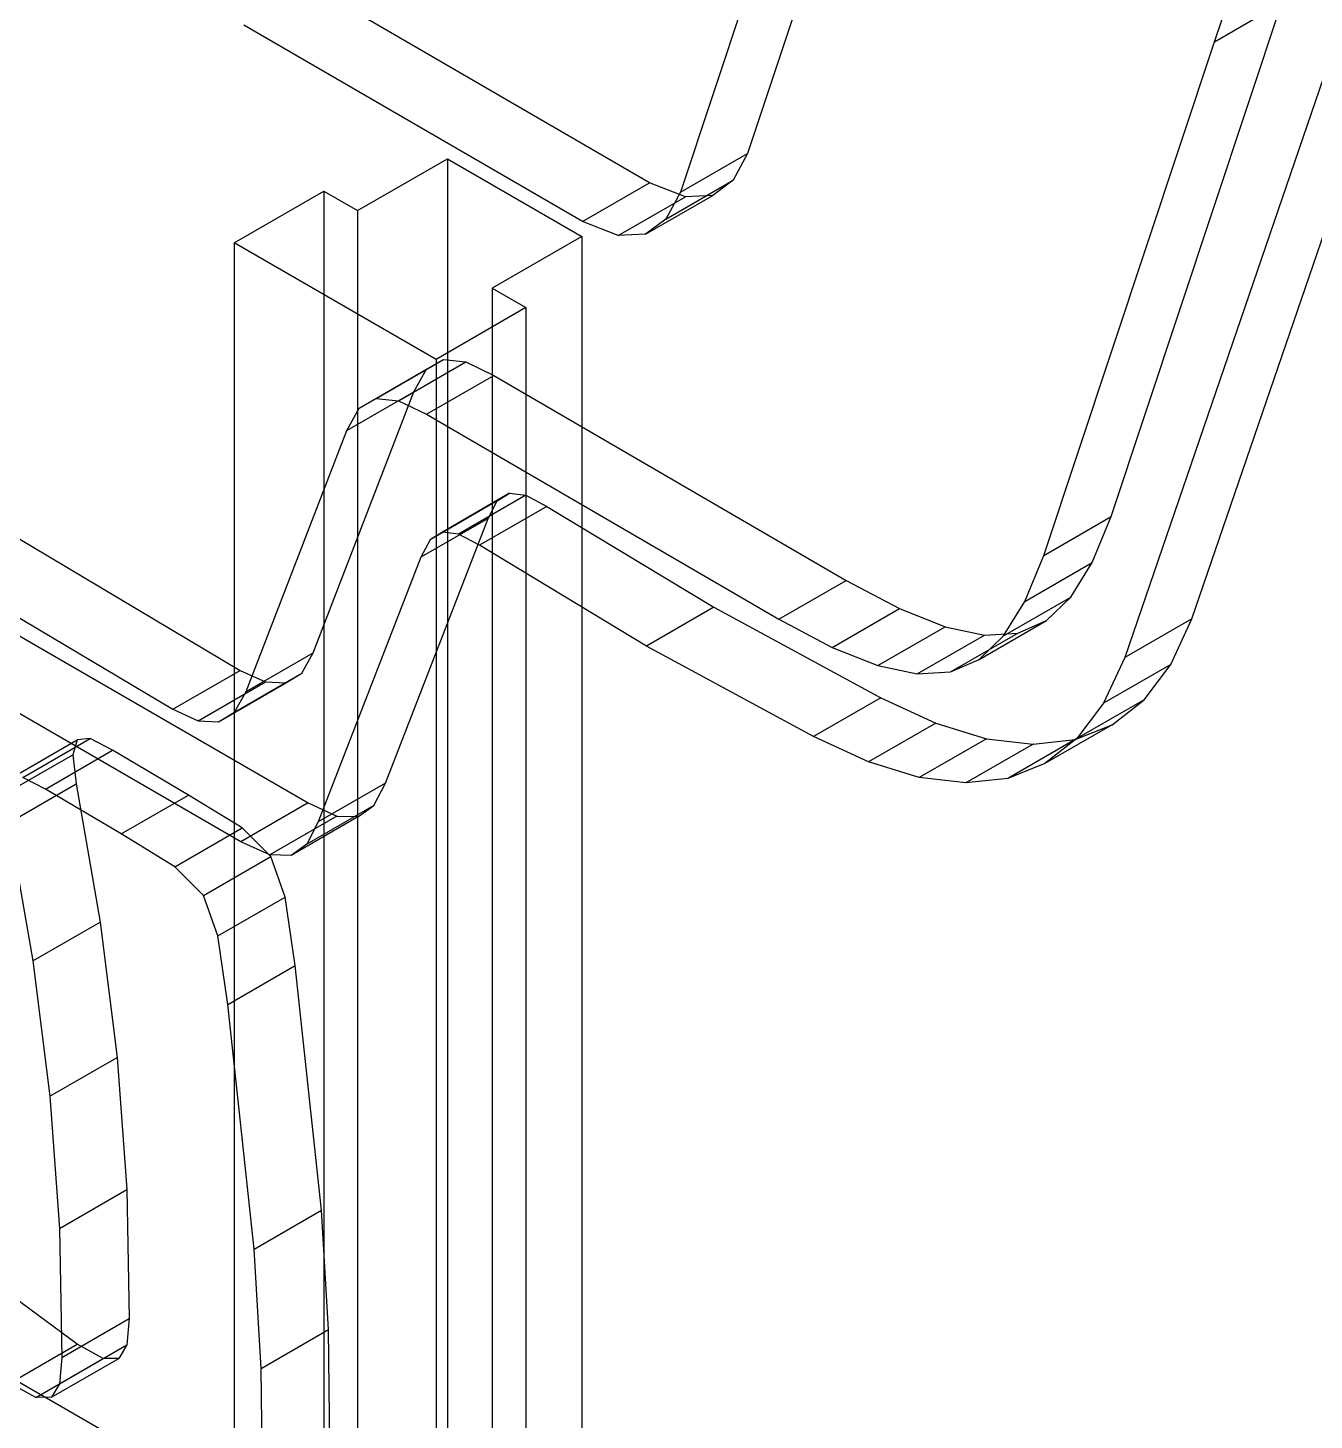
# Paper-space layout 'Sheet2' of a CAD drawing. Header units: inches. Extents: x 0 to 16.3, y 0 to 11.5.
# Drawn here: x 13.708 to 14.384, y 8.378 to 9.11 of the extents above; entities that cross this region are included whole.
import ezdxf

# ---------------------------------------------------------------- set-up
doc = ezdxf.new("R2010")
doc.units = ezdxf.units.IN
doc.header["$MEASUREMENT"] = 0

psp = doc.layouts.new('Sheet2')

# ---------------------------------------------------------------- linework, layer by layer
at = {"color": 7, "linetype": 'Continuous', "lineweight": 25}
for p, q in [((14.122053, 9.152581), (14.085848, 9.043571)), ((14.331164, 9.102206), (14.347054, 9.149662)), ((14.086698, 9.132171), (14.050492, 9.023161)), ((14.319342, 8.799009), (14.434621, 9.135656)), ((14.034343, 9.02812), (13.856511, 9.131386)), ((14.276828, 8.852713), (14.36652, 9.122616)), ((14.331164, 9.102206), (14.36652, 9.122616)), ((13.998988, 9.00771), (13.821156, 9.110976)), ((14.399266, 9.115245), (14.283986, 8.778599)), ((14.241473, 8.832302), (14.331164, 9.102206)), ((13.880901, 9.013542), (13.928041, 9.040755)), ((13.928041, 9.040755), (13.998752, 8.999935)), ((13.928041, 9.040755), (13.928041, 8.267973)), ((14.050492, 9.023161), (14.085848, 9.043571)), ((14.085848, 9.043571), (14.078241, 9.029422)), ((13.816083, 8.996533), (13.863223, 9.023747)), ((13.863223, 9.023747), (13.863223, 8.236378)), ((13.863223, 9.023747), (13.880901, 9.013542)), ((13.998988, 9.00771), (14.034343, 9.02812)), ((14.053166, 9.020789), (14.034343, 9.02812)), ((14.042885, 9.009012), (14.078241, 9.029422)), ((14.050492, 9.023161), (14.042885, 9.009012)), ((14.078241, 9.029422), (14.067573, 9.021525)), ((14.017811, 9.000379), (14.053166, 9.020789)), ((14.032217, 9.001115), (14.067573, 9.021525)), ((14.067573, 9.021525), (14.053166, 9.020789)), ((13.880901, 9.013542), (13.880901, 8.226173)), ((14.017811, 9.000379), (13.998988, 9.00771)), ((14.042885, 9.009012), (14.032217, 9.001115)), ((14.032217, 9.001115), (14.017811, 9.000379)), ((13.922149, 8.935302), (13.816083, 8.996533)), ((13.816083, 8.996533), (13.816083, 8.194578)), ((13.998752, 8.999935), (13.951612, 8.972721)), ((13.998752, 8.999935), (13.998752, 8.227152)), ((13.951612, 8.972721), (13.969289, 8.962516)), ((13.951612, 8.972721), (13.951612, 8.185352)), ((13.969289, 8.962516), (13.922149, 8.935302)), ((13.969289, 8.962516), (13.969289, 8.175147)), ((13.890665, 8.914773), (13.92602, 8.935183)), ((13.917072, 8.930139), (13.92602, 8.935183)), ((13.922149, 8.935302), (13.922149, 8.133348)), ((13.92602, 8.935183), (13.937693, 8.93394)), ((13.881717, 8.909729), (13.917072, 8.930139)), ((13.902338, 8.91353), (13.937693, 8.93394)), ((13.910498, 8.918334), (13.917072, 8.930139)), ((13.937693, 8.93394), (13.952439, 8.926886)), ((13.917084, 8.906476), (13.952439, 8.926886)), ((13.952439, 8.926886), (14.137566, 8.819127)), ((13.857625, 8.781171), (13.910498, 8.918334)), ((13.875142, 8.897923), (13.910498, 8.918334)), ((13.881717, 8.909729), (13.890665, 8.914773)), ((13.890665, 8.914773), (13.902338, 8.91353)), ((13.902338, 8.91353), (13.917084, 8.906476)), ((13.875142, 8.897923), (13.881717, 8.909729)), ((13.917084, 8.906476), (14.102211, 8.798717)), ((13.82227, 8.760761), (13.875142, 8.897923)), ((13.641168, 8.877762), (13.819178, 8.771862)), ((13.576042, 8.863507), (13.854913, 8.70218)), ((13.960781, 8.864924), (13.925425, 8.844514)), ((13.96929, 8.863898), (13.933935, 8.843488)), ((13.954311, 8.860943), (13.960781, 8.864924)), ((13.960781, 8.864924), (13.96929, 8.863898)), ((13.96929, 8.863898), (13.980297, 8.85805)), ((13.605812, 8.857352), (13.783823, 8.751451)), ((13.954311, 8.860943), (13.918956, 8.840533)), ((13.980297, 8.85805), (13.944942, 8.83764)), ((13.949423, 8.851773), (13.954311, 8.860943)), ((13.980297, 8.85805), (14.068068, 8.805006)), ((13.895604, 8.712643), (13.949423, 8.851773)), ((13.949423, 8.851773), (13.914068, 8.831363)), ((14.241473, 8.832302), (14.276828, 8.852713)), ((14.26688, 8.828542), (14.276828, 8.852713)), ((13.819558, 8.68177), (13.540686, 8.843097)), ((13.918956, 8.840533), (13.914068, 8.831363)), ((13.925425, 8.844514), (13.918956, 8.840533)), ((13.933935, 8.843488), (13.925425, 8.844514)), ((13.944942, 8.83764), (13.933935, 8.843488)), ((14.032712, 8.784596), (13.944942, 8.83764)), ((14.231525, 8.808132), (14.241473, 8.832302)), ((13.914068, 8.831363), (13.860248, 8.692233)), ((14.231525, 8.808132), (14.26688, 8.828542)), ((14.255701, 8.810372), (14.26688, 8.828542)), ((14.102211, 8.798717), (14.137566, 8.819127)), ((14.137566, 8.819127), (14.165585, 8.804382)), ((14.220345, 8.789962), (14.255701, 8.810372)), ((14.242841, 8.798055), (14.255701, 8.810372)), ((14.068068, 8.805006), (14.032712, 8.784596)), ((14.068068, 8.805006), (14.155839, 8.757501)), ((14.13023, 8.783972), (14.165585, 8.804382)), ((14.165585, 8.804382), (14.189672, 8.794756)), ((14.220345, 8.789962), (14.231525, 8.808132)), ((14.102211, 8.798717), (14.13023, 8.783972)), ((14.207485, 8.777645), (14.242841, 8.798055)), ((14.227849, 8.791445), (14.242841, 8.798055)), ((14.319342, 8.799009), (14.283986, 8.778599)), ((14.308241, 8.774978), (14.319342, 8.799009)), ((14.154316, 8.774346), (14.189672, 8.794756)), ((14.174921, 8.769984), (14.210276, 8.790394)), ((14.189672, 8.794756), (14.210276, 8.790394)), ((14.192494, 8.771035), (14.227849, 8.791445)), ((14.207485, 8.777645), (14.220345, 8.789962)), ((14.210276, 8.790394), (14.227849, 8.791445)), ((13.82227, 8.760761), (13.857625, 8.781171)), ((13.851533, 8.770364), (13.857625, 8.781171)), ((14.120484, 8.737091), (14.032712, 8.784596)), ((14.13023, 8.783972), (14.154316, 8.774346)), ((14.154316, 8.774346), (14.174921, 8.769984)), ((14.192494, 8.771035), (14.207485, 8.777645)), ((14.283986, 8.778599), (14.272886, 8.754568)), ((14.308241, 8.774978), (14.272886, 8.754568)), ((14.29421, 8.756411), (14.308241, 8.774978)), ((13.783823, 8.751451), (13.819178, 8.771862)), ((13.816178, 8.749953), (13.851533, 8.770364)), ((13.819178, 8.771862), (13.832495, 8.765823)), ((13.843219, 8.765286), (13.851533, 8.770364)), ((14.174921, 8.769984), (14.192494, 8.771035)), ((13.79714, 8.745413), (13.832495, 8.765823)), ((13.807863, 8.744876), (13.843219, 8.765286)), ((13.816178, 8.749953), (13.82227, 8.760761)), ((13.832495, 8.765823), (13.843219, 8.765286)), ((13.783823, 8.751451), (13.79714, 8.745413)), ((14.155839, 8.757501), (14.120484, 8.737091)), ((14.155839, 8.757501), (14.184697, 8.744127)), ((14.29421, 8.756411), (14.258855, 8.736001)), ((14.272886, 8.754568), (14.258855, 8.736001)), ((14.277381, 8.743267), (14.29421, 8.756411)), ((13.79714, 8.745413), (13.807863, 8.744876)), ((13.807863, 8.744876), (13.816178, 8.749953)), ((14.184697, 8.744127), (14.149342, 8.723717)), ((14.184697, 8.744127), (14.211411, 8.735977)), ((14.149342, 8.723717), (14.120484, 8.737091)), ((14.277381, 8.743267), (14.242026, 8.722857)), ((14.257884, 8.735507), (14.277381, 8.743267)), ((13.698113, 8.714909), (13.733468, 8.735319)), ((13.704939, 8.715597), (13.740294, 8.736007)), ((13.716807, 8.709444), (13.752162, 8.729854)), ((13.733468, 8.735319), (13.731208, 8.727487)), ((13.740294, 8.736007), (13.733468, 8.735319)), ((13.752162, 8.729854), (13.740294, 8.736007)), ((13.791995, 8.706295), (13.752162, 8.729854)), ((14.211411, 8.735977), (14.176056, 8.715567)), ((14.23585, 8.73309), (14.200495, 8.71268)), ((14.211411, 8.735977), (14.23585, 8.73309)), ((14.257884, 8.735507), (14.222529, 8.715097)), ((14.23585, 8.73309), (14.257884, 8.735507)), ((14.258855, 8.736001), (14.242026, 8.722857)), ((13.695853, 8.707076), (13.731208, 8.727487)), ((13.731208, 8.727487), (13.733036, 8.712205)), ((14.176056, 8.715567), (14.149342, 8.723717)), ((14.242026, 8.722857), (14.222529, 8.715097)), ((13.716807, 8.709444), (13.704939, 8.715597)), ((14.200495, 8.71268), (14.176056, 8.715567)), ((14.222529, 8.715097), (14.200495, 8.71268)), ((13.697681, 8.691794), (13.733036, 8.712205)), ((13.75664, 8.685885), (13.716807, 8.709444)), ((13.733036, 8.712205), (13.745555, 8.639582)), ((13.895604, 8.712643), (13.860248, 8.692233)), ((13.8895, 8.70091), (13.895604, 8.712643)), ((13.75664, 8.685885), (13.791995, 8.706295)), ((13.820197, 8.689048), (13.791995, 8.706295)), ((13.854913, 8.70218), (13.819558, 8.68177)), ((13.8895, 8.70091), (13.854145, 8.6805)), ((13.854913, 8.70218), (13.870044, 8.695307)), ((13.881277, 8.695008), (13.8895, 8.70091)), ((13.870044, 8.695307), (13.834689, 8.674897)), ((13.881277, 8.695008), (13.845922, 8.674598)), ((13.870044, 8.695307), (13.881277, 8.695008)), ((13.697681, 8.691794), (13.7102, 8.619172)), ((13.784841, 8.668638), (13.75664, 8.685885)), ((13.784841, 8.668638), (13.820197, 8.689048)), ((13.835284, 8.674036), (13.820197, 8.689048)), ((13.860248, 8.692233), (13.854145, 8.6805)), ((13.834689, 8.674897), (13.819558, 8.68177)), ((13.854145, 8.6805), (13.845922, 8.674598)), ((13.799928, 8.653626), (13.835284, 8.674036)), ((13.845922, 8.674598), (13.834689, 8.674897)), ((13.84275, 8.652763), (13.835284, 8.674036)), ((13.799928, 8.653626), (13.784841, 8.668638)), ((13.807394, 8.632353), (13.799928, 8.653626)), ((13.807394, 8.632353), (13.84275, 8.652763)), ((13.848088, 8.616736), (13.84275, 8.652763)), ((13.7102, 8.619172), (13.745555, 8.639582)), ((13.745555, 8.639582), (13.754484, 8.56848)), ((13.812733, 8.596326), (13.807394, 8.632353)), ((13.7102, 8.619172), (13.719129, 8.54807)), ((13.812733, 8.596326), (13.848088, 8.616736)), ((13.86197, 8.488129), (13.848088, 8.616736)), ((13.826615, 8.467719), (13.812733, 8.596326)), ((13.719129, 8.54807), (13.754484, 8.56848)), ((13.754484, 8.56848), (13.759639, 8.498992)), ((13.719129, 8.54807), (13.724284, 8.478581)), ((13.724284, 8.478581), (13.759639, 8.498992)), ((13.759639, 8.498992), (13.760838, 8.431209)), ((13.535689, 8.494473), (13.928041, 8.267973)), ((13.826615, 8.467719), (13.86197, 8.488129)), ((13.865599, 8.425437), (13.86197, 8.488129)), ((13.733559, 8.417704), (13.652196, 8.477523)), ((13.724284, 8.478581), (13.725483, 8.410799)), ((13.830244, 8.405027), (13.826615, 8.467719)), ((13.725483, 8.410799), (13.760838, 8.431209)), ((13.760838, 8.431209), (13.759578, 8.417395)), ((13.830244, 8.405027), (13.865599, 8.425437)), ((13.866287, 8.364163), (13.865599, 8.425437)), ((13.698203, 8.397294), (13.733559, 8.417704)), ((13.724222, 8.396985), (13.759578, 8.417395)), ((13.747148, 8.410185), (13.733559, 8.417704)), ((13.759578, 8.417395), (13.755418, 8.410234)), ((13.711793, 8.389775), (13.747148, 8.410185)), ((13.720062, 8.389824), (13.755418, 8.410234)), ((13.725483, 8.410799), (13.724222, 8.396985)), ((13.755418, 8.410234), (13.747148, 8.410185)), ((13.830931, 8.343753), (13.830244, 8.405027)), ((13.711793, 8.389775), (13.698203, 8.397294)), ((13.724222, 8.396985), (13.720062, 8.389824)), ((13.720062, 8.389824), (13.711793, 8.389775))]:
    psp.add_line(p, q, dxfattribs=at)

doc.saveas('drawing.dxf')
